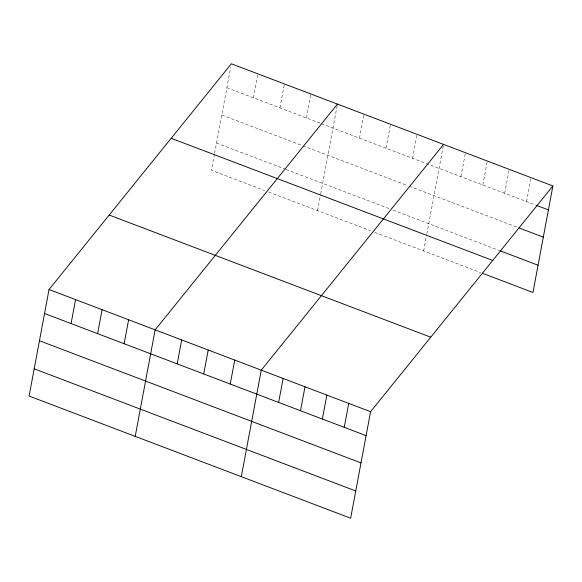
<?xml version="1.0" encoding="UTF-8"?>
<svg xmlns="http://www.w3.org/2000/svg" width="582" height="582" viewBox="0 0 582 582"><rect width="100%" height="100%" fill="white"/><g stroke="black" fill="none" stroke-linecap="round" stroke-linejoin="round"><path stroke-width="0.44" stroke-dasharray="2.91 2.18" d="M214.445 154.128L211.419 170.3L264.475 190.46M214.605 153.277L230.69 67.337M253.396 97.82L257.877 73.863M279.92 107.903L284.409 83.939M306.452 117.979L310.933 94.022M317.525 210.619L320.558 194.439M320.718 193.588L337.465 104.098M359.509 138.138L363.99 114.174M386.033 148.214L390.515 124.257M412.565 158.297L417.047 134.333M423.638 250.929L426.664 234.757M426.824 233.906L443.571 144.416M460.951 176.681L465.44 152.717M482.82 184.989L487.301 161.025M504.689 193.297L509.17 169.333M526.55 201.605L531.031 177.641M226.871 87.744L320.544 123.333M321.373 123.646L535.804 205.119M221.771 114.989L301.352 145.224M303.011 145.856L407.465 185.542M409.124 186.167L517.245 227.249M216.519 143.056L285.326 169.202M286.148 169.515L389.773 208.887M393.09 210.146L499.378 250.522M268.615 192.031L370.581 230.77M374.728 232.349L480.827 272.66"/><path stroke-width="0.87" d="M49.034 289.53L29.1 396.051L350.648 518.213L370.581 411.7L552.9 185.949L231.352 63.787L49.034 289.53L370.581 411.7M71.077 323.57L75.565 299.614M97.609 333.653L102.09 309.689M124.133 343.729L128.615 319.773M135.213 436.369L155.147 329.849L337.465 104.098M177.19 363.888L181.671 339.924M203.715 373.964L208.203 350.008M230.246 384.04L234.728 360.083M241.319 476.68L261.26 370.159L443.571 144.416M278.64 402.431L283.121 378.467M300.501 410.739L304.99 386.775M322.37 419.04L326.851 395.083M344.231 427.348L348.72 403.391M552.9 185.949L532.966 292.47L482.507 273.293M536.64 205.439L548.419 209.906M518.926 227.889L543.319 237.15M500.222 250.842L538.066 265.225M171.188 138.283L492.736 260.445M109.198 215.034L430.745 337.204M44.552 313.494L366.1 435.656M39.452 340.739L361 462.901M34.2 368.806L355.748 490.968"/></g></svg>
